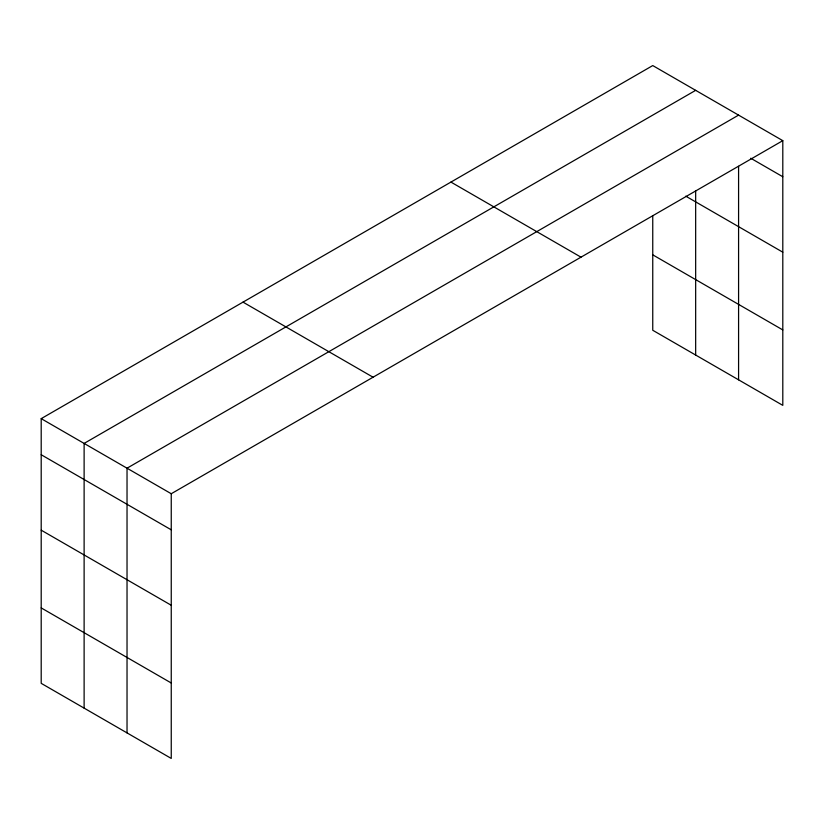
<?xml version="1.0" encoding="UTF-8"?>
<svg xmlns="http://www.w3.org/2000/svg" width="824" height="824" viewBox="0 0 824 824"><rect width="100%" height="100%" fill="white"/><g stroke="black" fill="none" stroke-linecap="round" stroke-linejoin="round"><path stroke-width="1.24" d="M782.8 140.657L171.248 493.731L171.248 758.43L41.2 683.343L41.2 418.644L652.752 65.57L782.8 140.657L782.8 405.357L652.752 330.269L652.752 215.97M738.582 166.304L738.582 379.833M695.662 90.341L84.12 443.415L84.12 708.125M738.582 115.123L127.03 468.197L127.03 732.907M750.746 158.239L782.8 176.748M685.764 196.163L782.8 252.185M652.752 254.832L782.8 329.919M450.934 182.083L580.992 257.17M243.008 302.13L373.066 377.217M41.2 418.644L171.248 493.731M41.2 454.735L171.248 529.822M41.2 530.172L171.248 605.259M41.2 607.906L171.248 682.993M695.662 190.56L695.662 355.051"/></g></svg>
